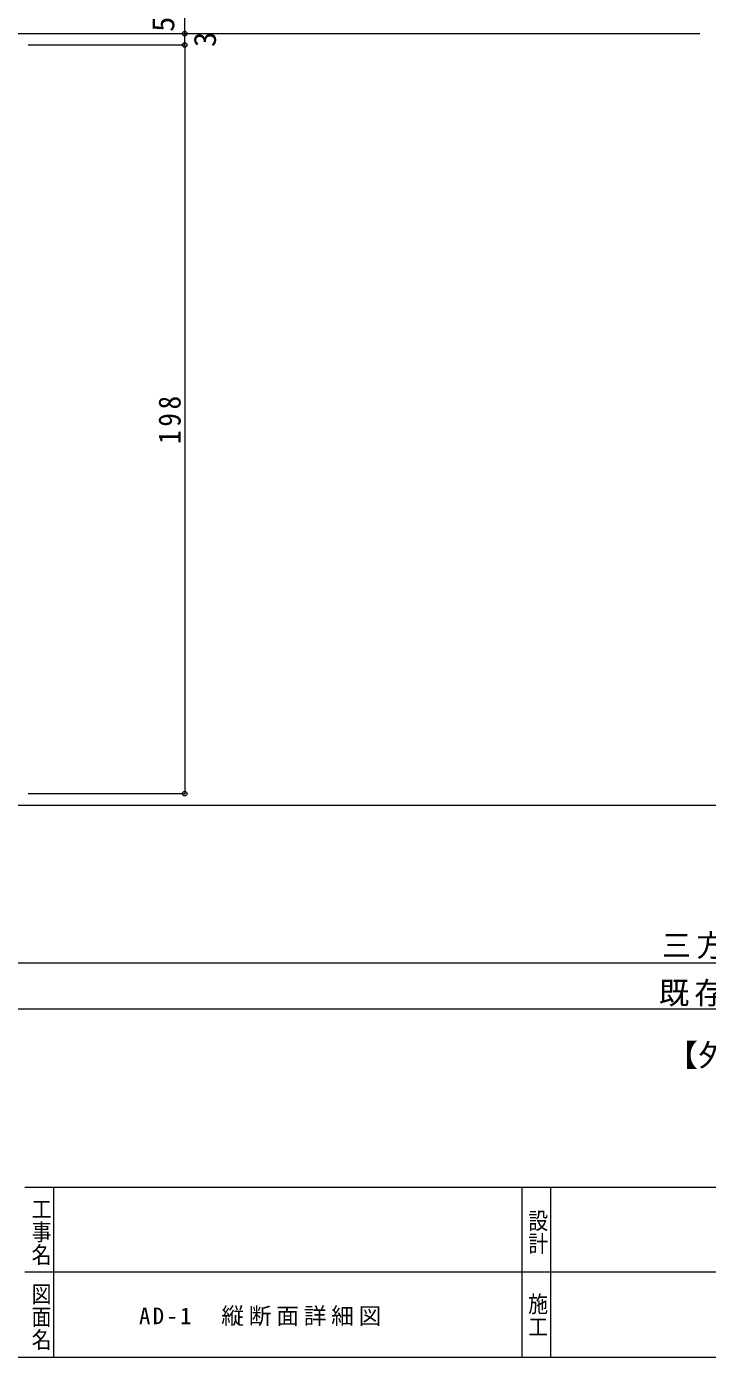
# Model space of a CAD drawing. Units: millimetres at full size, sheet at 1:2; details may follow other scales. Extents: x -1696 to 788, y -1623 to -924.
# Drawn here: x 275.3 to 455.2, y -1623.4 to -1271.4 of the extents above; entities that cross this region are included whole.
import ezdxf
from ezdxf.enums import TextEntityAlignment as Align

# ---------------------------------------------------------------- set-up
doc = ezdxf.new("R2010")
doc.units = ezdxf.units.MM
doc.header["$LTSCALE"] = 2
doc.header["$PDMODE"] = 32
doc.header["$PDSIZE"] = 1.2
doc.layers.add('1-9_hojyosen', color=7, linetype='Continuous', lineweight=9)
doc.layers.add('F-0', color=5, linetype='Continuous', lineweight=9)
doc.styles.add('@ＭＳ ゴシック', font='')
doc.styles.add('ＭＳ ゴシック', font='')
doc.styles.get('@ＭＳ ゴシック').set_extended_font_data('@MS Gothic')
doc.styles.get('ＭＳ ゴシック').set_extended_font_data('MS Gothic')

msp = doc.modelspace()

# ---------------------------------------------------------------- linework, layer by layer
at = {"layer": '1-9_hojyosen', "color": 3}
for p, q in [((317.056, -1273.297), (317.056, -1268.297)), ((317.056, -1273.297), (275.702, -1273.297)), ((317.056, -1276.297), (317.056, -1273.297)), ((317.056, -1276.297), (275.702, -1276.297)), ((317.056, -1276.297), (275.702, -1276.297)), ((317.056, -1276.297), (317.056, -1474.297)), ((317.056, -1474.297), (275.702, -1474.297)), ((219.971, -1531.167), (711.379, -1531.167))]:
    msp.add_line(p, q, dxfattribs=at)
at = {"layer": '1-9_hojyosen', "lineweight": 18}
for p, q in [((339.271, -1273.297), (217.971, -1273.297)), ((453.175, -1273.297), (226.971, -1273.297))]:
    msp.add_line(p, q, dxfattribs=at)
at = {"layer": '1-9_hojyosen'}
msp.add_line((232.971, -1477.297), (699.379, -1477.297), dxfattribs=at)
at = {"layer": '1-9_hojyosen', "color": 3}
msp.add_lwpolyline([(263.971, -1519.055), (697.379, -1519.055), (699.379, -1519.055)], dxfattribs=at)
at = {"layer": '1-9_hojyosen', "color": 134}
for p in [(317.056, -1273.297), (317.056, -1276.297), (317.056, -1474.297)]:
    msp.add_point(p, dxfattribs=at)
at = {"layer": 'F-0'}
for p, q in [((274.834, -1578.379), (406.184, -1578.379)), ((406.184, -1578.379), (540.534, -1578.379)), ((406.184, -1600.879), (274.834, -1600.879)), ((540.534, -1600.879), (406.184, -1600.879)), ((767.734, -1623.379), (-16.266, -1623.379))]:
    msp.add_line(p, q, dxfattribs=at)
for points in [[(282.334, -1578.379), (282.334, -1600.879), (282.334, -1623.379)], [(406.184, -1578.379), (406.184, -1600.879), (406.184, -1623.379)], [(413.684, -1578.379), (413.684, -1600.879), (413.684, -1623.379)]]:
    msp.add_lwpolyline(points, dxfattribs=at)

# ---------------------------------------------------------------- texts
at = {"layer": '1-9_hojyosen', "style": 'ＭＳ ゴシック'}
for s, p in [('5', (316.056, -1272.797)), ('3', (327.065, -1276.803))]:
    msp.add_text(s, height=5.865, rotation=90, dxfattribs=at).set_placement(p, align=Align.BOTTOM_LEFT)
at = {"layer": '1-9_hojyosen', "style": 'ＭＳ ゴシック', "width": 1.1}
msp.add_text('【外部】', height=5.865, dxfattribs=at).set_placement((443.972, -1548.162), align=Align.BOTTOM_LEFT)
at = {"layer": '1-9_hojyosen', "insert": (316.056, -1381.797), "char_height": 5.865, "attachment_point": 7, "rotation": 90, "style": 'ＭＳ ゴシック'}
msp.add_mtext('\\T1.27;\\W0.9;198', dxfattribs=at)
at = {"layer": '1-9_hojyosen', "attachment_point": 7, "style": 'ＭＳ ゴシック'}
for s, insert, char_height in [('\\T1.2;\\W0.95;三方枠H=2141', (443.197, -1518.021), 5.865), ('\\T1.17;既存開口\u30002202', (442.379, -1530.577), 5.865), ('\\T1.21;AD-1\u3000縦断面詳細図', (304.976, -1615.129), 4.399)]:
    msp.add_mtext(s, dxfattribs=dict(at, insert=insert, char_height=char_height))
at = {"layer": 'F-0', "color": 7, "style": '@ＭＳ ゴシック', "width": 1.15}
for s, p in [('工事名', (276.063, -1581.097)), ('設計', (407.322, -1584.181)), ('図面名', (276.066, -1603.541)), ('施工', (407.302, -1606.162))]:
    msp.add_text(s, height=3.849, rotation=270, dxfattribs=at).set_placement(p, align=Align.BOTTOM_LEFT)

doc.saveas('drawing.dxf')
